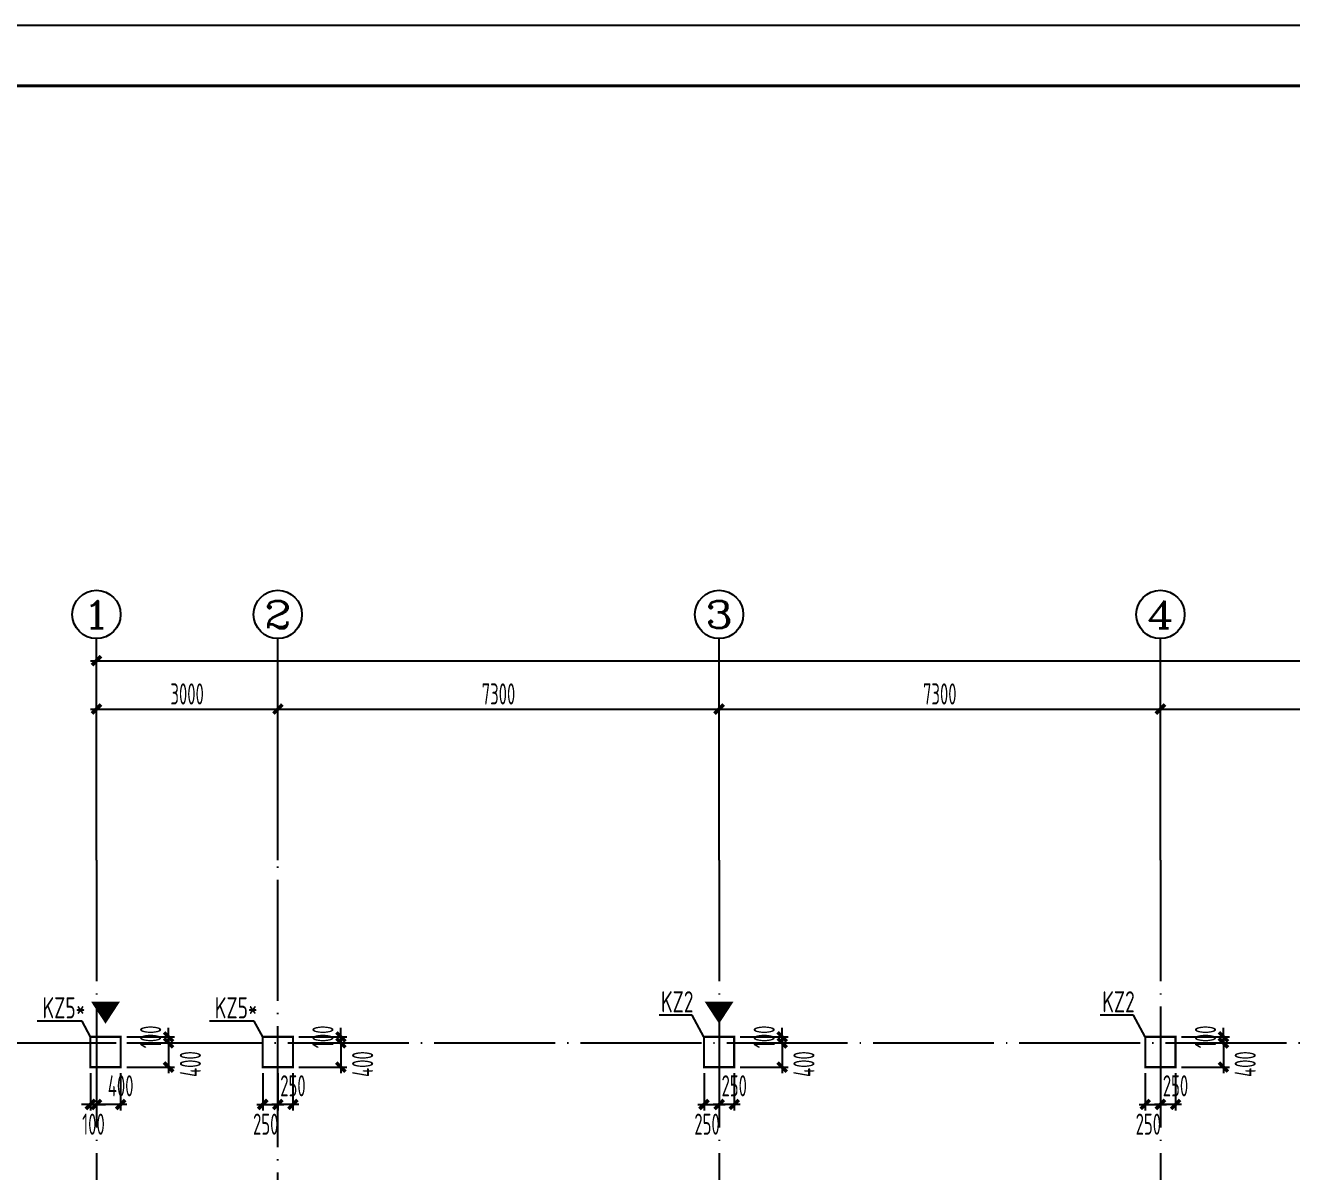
# Model space of a CAD drawing. Extents: x -472319 to -112444, y -516749 to -5704.
# Drawn here: x -418415 to -397467, y -278731 to -259779 of the extents above; entities that cross this region are included whole.
import ezdxf
from ezdxf.enums import TextEntityAlignment as Align

# ---------------------------------------------------------------- set-up
doc = ezdxf.new("R2010")
doc.units = 0
doc.header["$LTSCALE"] = 100
doc.header["$MEASUREMENT"] = 0
doc.linetypes.add('CENTER', pattern=[2, 1.25, -0.25, 0.25, -0.25])
doc.linetypes.add('DOTE', pattern=[2.42, 2, -0.2, 0.02, -0.2])
for name, color, linetype in [('AXIS', 3, 'Continuous'), ('AXIS_TEXT', 7, 'Continuous'), ('DOTE', 1, 'CENTER'), ('FRAME', 3, 'Continuous'), ('TEXT', 7, 'Continuous'), ('填充', 8, 'Continuous'), ('柱', 2, 'Continuous')]:
    doc.layers.add(name, color=color, linetype=linetype)
doc.styles.add('_TCH_AXIS', font='COMPLEX', dxfattribs={"bigfont": 'GBCBIG'})
doc.styles.add('COMPLEX', font='COMPLEX')
doc.styles.add('HZ', font='tssdeng.shx', dxfattribs={"width": 0.6, "height": 350, "bigfont": 'a.shx'})
doc.styles.add('TSSD_Dimension', font='Tssdeng.shx', dxfattribs={"width": 0.7, "bigfont": 'hztxt.shx'})
doc.dimstyles.new('DIMN', dxfattribs={"dimtxt": 350, "dimasz": 150, "dimexe": 100, "dimexo": 100, "dimgap": 75, "dimtad": 1, "dimdec": 0, "dimzin": 0, "dimdsep": 46, "dimtxsty": 'HZ', "dimblk": 'ARCHTICK', "dimcen": 0.09, "dimdle": 100, "dimclrd": 3, "dimclre": 3, "dimclrt": 7, "dimazin": 2, "dimtfac": 1, "dimtdec": 0, "dimtmove": 2, "dimatfit": 3, "dimldrblk": 'ARCHTICK', "dimfxl": 1, "dimtolj": 1, "dimtzin": 0, "dimarcsym": 0})

# ---------------------------------------------------------------- blocks, each defined once
blk = doc.blocks.new('_ArchTick')
at = {"color": 0, "linetype": 'ByBlock', "const_width": 0.4}
blk.add_lwpolyline([(-0.5, -0.5), (0.5, 0.5)], dxfattribs=at)
blk = doc.blocks.new('*D348')
at = {"layer": 'AXIS', "color": 3, "lineweight": -2, "transparency": 16777216}
for p, q in [((-417238, -273483), (-417238, -270983)), ((-414238, -273483), (-414238, -270983)), ((-417338, -271083), (-414138, -271083))]:
    blk.add_line(p, q, dxfattribs=at)
at = {"layer": 'Defpoints', "color": 0, "transparency": 16777216}
for p in [(-414238, -271083), (-417238, -273583), (-414238, -273583)]:
    blk.add_point(p, dxfattribs=at)
at = {"layer": 'AXIS', "color": 3, "lineweight": -2, "transparency": 16777216, "xscale": 150, "yscale": 150, "zscale": 150, "rotation": 180}
blk.add_blockref('_ArchTick', (-417238, -271083), dxfattribs=at)
at = {"layer": 'AXIS', "color": 3, "lineweight": -2, "transparency": 16777216, "xscale": 150, "yscale": 150, "zscale": 150}
blk.add_blockref('_ArchTick', (-414238, -271083), dxfattribs=at)
at = {"layer": 'AXIS', "color": 7, "transparency": 16777216, "insert": (-415738, -270833), "char_height": 350, "attachment_point": 5, "style": 'HZ'}
blk.add_mtext('\\A1;3000', dxfattribs=at)
blk = doc.blocks.new('*D349')
at = {"layer": 'AXIS', "color": 3, "lineweight": -2, "transparency": 16777216}
for p, q in [((-414238, -273483), (-414238, -270983)), ((-406938, -273483), (-406938, -270983)), ((-414338, -271083), (-406838, -271083))]:
    blk.add_line(p, q, dxfattribs=at)
at = {"layer": 'Defpoints', "color": 0, "transparency": 16777216}
for p in [(-406938, -271083), (-414238, -273583), (-406938, -273583)]:
    blk.add_point(p, dxfattribs=at)
at = {"layer": 'AXIS', "color": 3, "lineweight": -2, "transparency": 16777216, "xscale": 150, "yscale": 150, "zscale": 150, "rotation": 180}
blk.add_blockref('_ArchTick', (-414238, -271083), dxfattribs=at)
at = {"layer": 'AXIS', "color": 3, "lineweight": -2, "transparency": 16777216, "xscale": 150, "yscale": 150, "zscale": 150}
blk.add_blockref('_ArchTick', (-406938, -271083), dxfattribs=at)
at = {"layer": 'AXIS', "color": 7, "transparency": 16777216, "insert": (-410588, -270833), "char_height": 350, "attachment_point": 5, "style": 'HZ'}
blk.add_mtext('\\A1;7300', dxfattribs=at)
blk = doc.blocks.new('*D350')
at = {"layer": 'AXIS', "color": 3, "lineweight": -2, "transparency": 16777216}
for p, q in [((-406938, -273483), (-406938, -270983)), ((-399638, -273483), (-399638, -270983)), ((-407038, -271083), (-399538, -271083))]:
    blk.add_line(p, q, dxfattribs=at)
at = {"layer": 'Defpoints', "color": 0, "transparency": 16777216}
for p in [(-399638, -271083), (-406938, -273583), (-399638, -273583)]:
    blk.add_point(p, dxfattribs=at)
at = {"layer": 'AXIS', "color": 3, "lineweight": -2, "transparency": 16777216, "xscale": 150, "yscale": 150, "zscale": 150, "rotation": 180}
blk.add_blockref('_ArchTick', (-406938, -271083), dxfattribs=at)
at = {"layer": 'AXIS', "color": 3, "lineweight": -2, "transparency": 16777216, "xscale": 150, "yscale": 150, "zscale": 150}
blk.add_blockref('_ArchTick', (-399638, -271083), dxfattribs=at)
at = {"layer": 'AXIS', "color": 7, "transparency": 16777216, "insert": (-403288, -270833), "char_height": 350, "attachment_point": 5, "style": 'HZ'}
blk.add_mtext('\\A1;7300', dxfattribs=at)
blk = doc.blocks.new('*D351')
at = {"layer": 'AXIS', "color": 3, "lineweight": -2, "transparency": 16777216}
for p, q in [((-399638, -273483), (-399638, -270983)), ((-392338, -273483), (-392338, -270983)), ((-399738, -271083), (-392238, -271083))]:
    blk.add_line(p, q, dxfattribs=at)
at = {"layer": 'Defpoints', "color": 0, "transparency": 16777216}
for p in [(-392338, -271083), (-399638, -273583), (-392338, -273583)]:
    blk.add_point(p, dxfattribs=at)
at = {"layer": 'AXIS', "color": 3, "lineweight": -2, "transparency": 16777216, "xscale": 150, "yscale": 150, "zscale": 150, "rotation": 180}
blk.add_blockref('_ArchTick', (-399638, -271083), dxfattribs=at)
at = {"layer": 'AXIS', "color": 3, "lineweight": -2, "transparency": 16777216, "xscale": 150, "yscale": 150, "zscale": 150}
blk.add_blockref('_ArchTick', (-392338, -271083), dxfattribs=at)
at = {"layer": 'AXIS', "color": 7, "transparency": 16777216, "insert": (-395988, -270833), "char_height": 350, "attachment_point": 5, "style": 'HZ'}
blk.add_mtext('\\A1;7300', dxfattribs=at)
blk = doc.blocks.new('*D358')
at = {"layer": 'AXIS', "color": 3, "lineweight": -2, "transparency": 16777216}
for p, q in [((-417238, -273483), (-417238, -270183)), ((-357438, -273483), (-357438, -270183)), ((-417338, -270283), (-357338, -270283))]:
    blk.add_line(p, q, dxfattribs=at)
at = {"layer": 'Defpoints', "color": 0, "transparency": 16777216}
for p in [(-357438, -270283), (-417238, -273583), (-357438, -273583)]:
    blk.add_point(p, dxfattribs=at)
at = {"layer": 'AXIS', "color": 3, "lineweight": -2, "transparency": 16777216, "xscale": 150, "yscale": 150, "zscale": 150, "rotation": 180}
blk.add_blockref('_ArchTick', (-417238, -270283), dxfattribs=at)
at = {"layer": 'AXIS', "color": 3, "lineweight": -2, "transparency": 16777216, "xscale": 150, "yscale": 150, "zscale": 150}
blk.add_blockref('_ArchTick', (-357438, -270283), dxfattribs=at)
at = {"layer": 'AXIS', "color": 7, "transparency": 16777216, "insert": (-387338, -270033), "char_height": 350, "attachment_point": 5, "style": 'HZ'}
blk.add_mtext('\\A1;59800', dxfattribs=at)
blk = doc.blocks.new('_AXISO')
blk.add_circle((0, 0), 0.5)
at = {"layer": 'AXIS_TEXT', "style": 'COMPLEX', "width": 1.041667}
blk.add_attdef('A', text='', height=0.56, dxfattribs=at).set_placement((-0.25, -0.28), (0.25, -0.28), align=Align.FIT)
blk = doc.blocks.new('*D430')
at = {"layer": 'Defpoints', "color": 0, "transparency": 16777216}
for p in [(-416838, -276603), (-416838, -277003), (-416045, -277003)]:
    blk.add_point(p, dxfattribs=at)
at = {"layer": '填充', "color": 3, "lineweight": -2, "transparency": 16777216}
for p, q in [((-416045, -276503), (-416045, -277103)), ((-416738, -276603), (-415945, -276603)), ((-416738, -277003), (-415945, -277003))]:
    blk.add_line(p, q, dxfattribs=at)
at = {"layer": '填充', "color": 3, "lineweight": -2, "transparency": 16777216, "xscale": 150, "yscale": 150, "zscale": 150}
for p, rotation in [((-416045, -276603), 90), ((-416045, -277003), 270)]:
    blk.add_blockref('_ArchTick', p, dxfattribs=dict(at, rotation=rotation))
at = {"layer": '填充', "color": 7, "transparency": 16777216, "insert": (-415685, -276953), "char_height": 350, "attachment_point": 5, "rotation": 90, "style": 'HZ'}
blk.add_mtext('\\A1;400', dxfattribs=at)
blk = doc.blocks.new('*D431')
at = {"layer": 'Defpoints', "color": 0, "transparency": 16777216}
for p in [(-416838, -276503), (-416045, -276503), (-416838, -276603)]:
    blk.add_point(p, dxfattribs=at)
at = {"layer": '填充', "color": 3, "lineweight": -2, "transparency": 16777216}
for p, q in [((-416738, -276503), (-415945, -276503)), ((-416045, -276503), (-416045, -276353)), ((-416045, -276603), (-416045, -276503)), ((-416738, -276603), (-415945, -276603)), ((-416045, -276603), (-416045, -276753))]:
    blk.add_line(p, q, dxfattribs=at)
at = {"layer": '填充', "color": 3, "lineweight": -2, "transparency": 16777216, "xscale": 150, "yscale": 150, "zscale": 150}
for p, rotation in [((-416045, -276503), 270), ((-416045, -276603), 90)]:
    blk.add_blockref('_ArchTick', p, dxfattribs=dict(at, rotation=rotation))
at = {"layer": '填充', "color": 7, "transparency": 16777216, "insert": (-416342, -276503), "char_height": 350, "attachment_point": 5, "rotation": 90, "style": 'HZ'}
blk.add_mtext('\\A1;100', dxfattribs=at)
blk = doc.blocks.new('*D432')
at = {"layer": 'Defpoints', "color": 0, "transparency": 16777216}
for p in [(-417338, -277003), (-417238, -277003), (-417238, -277620)]:
    blk.add_point(p, dxfattribs=at)
at = {"layer": '填充', "color": 3, "lineweight": -2, "transparency": 16777216}
for p, q in [((-417338, -277103), (-417338, -277720)), ((-417238, -277103), (-417238, -277720)), ((-417338, -277620), (-417488, -277620)), ((-417338, -277620), (-417238, -277620)), ((-417238, -277620), (-417088, -277620))]:
    blk.add_line(p, q, dxfattribs=at)
at = {"layer": '填充', "color": 3, "lineweight": -2, "transparency": 16777216, "xscale": 150, "yscale": 150, "zscale": 150}
blk.add_blockref('_ArchTick', (-417338, -277620), dxfattribs=at)
at = {"layer": '填充', "color": 3, "lineweight": -2, "transparency": 16777216, "xscale": 150, "yscale": 150, "zscale": 150, "rotation": 180}
blk.add_blockref('_ArchTick', (-417238, -277620), dxfattribs=at)
at = {"layer": '填充', "color": 7, "transparency": 16777216, "insert": (-417288, -277946), "char_height": 350, "attachment_point": 5, "style": 'HZ'}
blk.add_mtext('\\A1;100', dxfattribs=at)
blk = doc.blocks.new('*D433')
at = {"layer": 'Defpoints', "color": 0, "transparency": 16777216}
for p in [(-417238, -277003), (-416838, -277003), (-417238, -277620)]:
    blk.add_point(p, dxfattribs=at)
at = {"layer": '填充', "color": 3, "lineweight": -2, "transparency": 16777216}
for p, q in [((-417238, -277103), (-417238, -277720)), ((-416838, -277103), (-416838, -277720)), ((-416738, -277620), (-417338, -277620))]:
    blk.add_line(p, q, dxfattribs=at)
at = {"layer": '填充', "color": 3, "lineweight": -2, "transparency": 16777216, "xscale": 150, "yscale": 150, "zscale": 150, "rotation": 180}
blk.add_blockref('_ArchTick', (-417238, -277620), dxfattribs=at)
at = {"layer": '填充', "color": 3, "lineweight": -2, "transparency": 16777216, "xscale": 150, "yscale": 150, "zscale": 150}
blk.add_blockref('_ArchTick', (-416838, -277620), dxfattribs=at)
at = {"layer": '填充', "color": 7, "transparency": 16777216, "insert": (-416838, -277312), "char_height": 350, "attachment_point": 5, "style": 'HZ'}
blk.add_mtext('\\A1;400', dxfattribs=at)
blk = doc.blocks.new('*D434')
at = {"layer": 'Defpoints', "color": 0, "transparency": 16777216}
for p in [(-413988, -276603), (-413988, -277003), (-413195, -277003)]:
    blk.add_point(p, dxfattribs=at)
at = {"layer": '填充', "color": 3, "lineweight": -2, "transparency": 16777216}
for p, q in [((-413195, -276503), (-413195, -277103)), ((-413888, -276603), (-413095, -276603)), ((-413888, -277003), (-413095, -277003))]:
    blk.add_line(p, q, dxfattribs=at)
at = {"layer": '填充', "color": 3, "lineweight": -2, "transparency": 16777216, "xscale": 150, "yscale": 150, "zscale": 150}
for p, rotation in [((-413195, -276603), 90), ((-413195, -277003), 270)]:
    blk.add_blockref('_ArchTick', p, dxfattribs=dict(at, rotation=rotation))
at = {"layer": '填充', "color": 7, "transparency": 16777216, "insert": (-412835, -276953), "char_height": 350, "attachment_point": 5, "rotation": 90, "style": 'HZ'}
blk.add_mtext('\\A1;400', dxfattribs=at)
blk = doc.blocks.new('*D435')
at = {"layer": 'Defpoints', "color": 0, "transparency": 16777216}
for p in [(-413988, -276503), (-413195, -276503), (-413988, -276603)]:
    blk.add_point(p, dxfattribs=at)
at = {"layer": '填充', "color": 3, "lineweight": -2, "transparency": 16777216}
for p, q in [((-413888, -276503), (-413095, -276503)), ((-413195, -276503), (-413195, -276353)), ((-413195, -276603), (-413195, -276503)), ((-413888, -276603), (-413095, -276603)), ((-413195, -276603), (-413195, -276753))]:
    blk.add_line(p, q, dxfattribs=at)
at = {"layer": '填充', "color": 3, "lineweight": -2, "transparency": 16777216, "xscale": 150, "yscale": 150, "zscale": 150}
for p, rotation in [((-413195, -276503), 270), ((-413195, -276603), 90)]:
    blk.add_blockref('_ArchTick', p, dxfattribs=dict(at, rotation=rotation))
at = {"layer": '填充', "color": 7, "transparency": 16777216, "insert": (-413492, -276503), "char_height": 350, "attachment_point": 5, "rotation": 90, "style": 'HZ'}
blk.add_mtext('\\A1;100', dxfattribs=at)
blk = doc.blocks.new('*D436')
at = {"layer": 'Defpoints', "color": 0, "transparency": 16777216}
for p in [(-414488, -277003), (-414238, -277003), (-414238, -277620)]:
    blk.add_point(p, dxfattribs=at)
at = {"layer": '填充', "color": 3, "lineweight": -2, "transparency": 16777216}
for p, q in [((-414488, -277103), (-414488, -277720)), ((-414238, -277103), (-414238, -277720)), ((-414588, -277620), (-414138, -277620))]:
    blk.add_line(p, q, dxfattribs=at)
at = {"layer": '填充', "color": 3, "lineweight": -2, "transparency": 16777216, "xscale": 150, "yscale": 150, "zscale": 150, "rotation": 180}
blk.add_blockref('_ArchTick', (-414488, -277620), dxfattribs=at)
at = {"layer": '填充', "color": 3, "lineweight": -2, "transparency": 16777216, "xscale": 150, "yscale": 150, "zscale": 150}
blk.add_blockref('_ArchTick', (-414238, -277620), dxfattribs=at)
at = {"layer": '填充', "color": 7, "transparency": 16777216, "insert": (-414438, -277946), "char_height": 350, "attachment_point": 5, "style": 'HZ'}
blk.add_mtext('\\A1;250', dxfattribs=at)
blk = doc.blocks.new('*D437')
at = {"layer": 'Defpoints', "color": 0, "transparency": 16777216}
for p in [(-414238, -277003), (-413988, -277003), (-414238, -277620)]:
    blk.add_point(p, dxfattribs=at)
at = {"layer": '填充', "color": 3, "lineweight": -2, "transparency": 16777216}
for p, q in [((-414238, -277103), (-414238, -277720)), ((-413988, -277103), (-413988, -277720)), ((-413888, -277620), (-414338, -277620))]:
    blk.add_line(p, q, dxfattribs=at)
at = {"layer": '填充', "color": 3, "lineweight": -2, "transparency": 16777216, "xscale": 150, "yscale": 150, "zscale": 150, "rotation": 180}
blk.add_blockref('_ArchTick', (-414238, -277620), dxfattribs=at)
at = {"layer": '填充', "color": 3, "lineweight": -2, "transparency": 16777216, "xscale": 150, "yscale": 150, "zscale": 150}
blk.add_blockref('_ArchTick', (-413988, -277620), dxfattribs=at)
at = {"layer": '填充', "color": 7, "transparency": 16777216, "insert": (-413988, -277312), "char_height": 350, "attachment_point": 5, "style": 'HZ'}
blk.add_mtext('\\A1;250', dxfattribs=at)
blk = doc.blocks.new('*D446')
at = {"layer": 'Defpoints', "color": 0, "transparency": 16777216}
for p in [(-406688, -276603), (-406688, -277003), (-405895, -277003)]:
    blk.add_point(p, dxfattribs=at)
at = {"layer": '填充', "color": 3, "lineweight": -2, "transparency": 16777216}
for p, q in [((-405895, -276503), (-405895, -277103)), ((-406588, -276603), (-405795, -276603)), ((-406588, -277003), (-405795, -277003))]:
    blk.add_line(p, q, dxfattribs=at)
at = {"layer": '填充', "color": 3, "lineweight": -2, "transparency": 16777216, "xscale": 150, "yscale": 150, "zscale": 150}
for p, rotation in [((-405895, -276603), 90), ((-405895, -277003), 270)]:
    blk.add_blockref('_ArchTick', p, dxfattribs=dict(at, rotation=rotation))
at = {"layer": '填充', "color": 7, "transparency": 16777216, "insert": (-405535, -276953), "char_height": 350, "attachment_point": 5, "rotation": 90, "style": 'HZ'}
blk.add_mtext('\\A1;400', dxfattribs=at)
blk = doc.blocks.new('*D447')
at = {"layer": 'Defpoints', "color": 0, "transparency": 16777216}
for p in [(-406688, -276503), (-405895, -276503), (-406688, -276603)]:
    blk.add_point(p, dxfattribs=at)
at = {"layer": '填充', "color": 3, "lineweight": -2, "transparency": 16777216}
for p, q in [((-406588, -276503), (-405795, -276503)), ((-405895, -276503), (-405895, -276353)), ((-405895, -276603), (-405895, -276503)), ((-406588, -276603), (-405795, -276603)), ((-405895, -276603), (-405895, -276753))]:
    blk.add_line(p, q, dxfattribs=at)
at = {"layer": '填充', "color": 3, "lineweight": -2, "transparency": 16777216, "xscale": 150, "yscale": 150, "zscale": 150}
for p, rotation in [((-405895, -276503), 270), ((-405895, -276603), 90)]:
    blk.add_blockref('_ArchTick', p, dxfattribs=dict(at, rotation=rotation))
at = {"layer": '填充', "color": 7, "transparency": 16777216, "insert": (-406192, -276503), "char_height": 350, "attachment_point": 5, "rotation": 90, "style": 'HZ'}
blk.add_mtext('\\A1;100', dxfattribs=at)
blk = doc.blocks.new('*D448')
at = {"layer": 'Defpoints', "color": 0, "transparency": 16777216}
for p in [(-407188, -277003), (-406938, -277003), (-406938, -277620)]:
    blk.add_point(p, dxfattribs=at)
at = {"layer": '填充', "color": 3, "lineweight": -2, "transparency": 16777216}
for p, q in [((-407188, -277103), (-407188, -277720)), ((-406938, -277103), (-406938, -277720)), ((-407288, -277620), (-406838, -277620))]:
    blk.add_line(p, q, dxfattribs=at)
at = {"layer": '填充', "color": 3, "lineweight": -2, "transparency": 16777216, "xscale": 150, "yscale": 150, "zscale": 150, "rotation": 180}
blk.add_blockref('_ArchTick', (-407188, -277620), dxfattribs=at)
at = {"layer": '填充', "color": 3, "lineweight": -2, "transparency": 16777216, "xscale": 150, "yscale": 150, "zscale": 150}
blk.add_blockref('_ArchTick', (-406938, -277620), dxfattribs=at)
at = {"layer": '填充', "color": 7, "transparency": 16777216, "insert": (-407138, -277946), "char_height": 350, "attachment_point": 5, "style": 'HZ'}
blk.add_mtext('\\A1;250', dxfattribs=at)
blk = doc.blocks.new('*D449')
at = {"layer": 'Defpoints', "color": 0, "transparency": 16777216}
for p in [(-406938, -277003), (-406688, -277003), (-406938, -277620)]:
    blk.add_point(p, dxfattribs=at)
at = {"layer": '填充', "color": 3, "lineweight": -2, "transparency": 16777216}
for p, q in [((-406938, -277103), (-406938, -277720)), ((-406688, -277103), (-406688, -277720)), ((-406588, -277620), (-407038, -277620))]:
    blk.add_line(p, q, dxfattribs=at)
at = {"layer": '填充', "color": 3, "lineweight": -2, "transparency": 16777216, "xscale": 150, "yscale": 150, "zscale": 150, "rotation": 180}
blk.add_blockref('_ArchTick', (-406938, -277620), dxfattribs=at)
at = {"layer": '填充', "color": 3, "lineweight": -2, "transparency": 16777216, "xscale": 150, "yscale": 150, "zscale": 150}
blk.add_blockref('_ArchTick', (-406688, -277620), dxfattribs=at)
at = {"layer": '填充', "color": 7, "transparency": 16777216, "insert": (-406688, -277312), "char_height": 350, "attachment_point": 5, "style": 'HZ'}
blk.add_mtext('\\A1;250', dxfattribs=at)
blk = doc.blocks.new('*D458')
at = {"layer": 'Defpoints', "color": 0, "transparency": 16777216}
for p in [(-399388, -276603), (-399388, -277003), (-398595, -277003)]:
    blk.add_point(p, dxfattribs=at)
at = {"layer": '填充', "color": 3, "lineweight": -2, "transparency": 16777216}
for p, q in [((-398595, -276503), (-398595, -277103)), ((-399288, -276603), (-398495, -276603)), ((-399288, -277003), (-398495, -277003))]:
    blk.add_line(p, q, dxfattribs=at)
at = {"layer": '填充', "color": 3, "lineweight": -2, "transparency": 16777216, "xscale": 150, "yscale": 150, "zscale": 150}
for p, rotation in [((-398595, -276603), 90), ((-398595, -277003), 270)]:
    blk.add_blockref('_ArchTick', p, dxfattribs=dict(at, rotation=rotation))
at = {"layer": '填充', "color": 7, "transparency": 16777216, "insert": (-398235, -276953), "char_height": 350, "attachment_point": 5, "rotation": 90, "style": 'HZ'}
blk.add_mtext('\\A1;400', dxfattribs=at)
blk = doc.blocks.new('*D459')
at = {"layer": 'Defpoints', "color": 0, "transparency": 16777216}
for p in [(-399388, -276503), (-398595, -276503), (-399388, -276603)]:
    blk.add_point(p, dxfattribs=at)
at = {"layer": '填充', "color": 3, "lineweight": -2, "transparency": 16777216}
for p, q in [((-399288, -276503), (-398495, -276503)), ((-398595, -276503), (-398595, -276353)), ((-398595, -276603), (-398595, -276503)), ((-399288, -276603), (-398495, -276603)), ((-398595, -276603), (-398595, -276753))]:
    blk.add_line(p, q, dxfattribs=at)
at = {"layer": '填充', "color": 3, "lineweight": -2, "transparency": 16777216, "xscale": 150, "yscale": 150, "zscale": 150}
for p, rotation in [((-398595, -276503), 270), ((-398595, -276603), 90)]:
    blk.add_blockref('_ArchTick', p, dxfattribs=dict(at, rotation=rotation))
at = {"layer": '填充', "color": 7, "transparency": 16777216, "insert": (-398892, -276503), "char_height": 350, "attachment_point": 5, "rotation": 90, "style": 'HZ'}
blk.add_mtext('\\A1;100', dxfattribs=at)
blk = doc.blocks.new('*D460')
at = {"layer": 'Defpoints', "color": 0, "transparency": 16777216}
for p in [(-399888, -277003), (-399638, -277003), (-399638, -277620)]:
    blk.add_point(p, dxfattribs=at)
at = {"layer": '填充', "color": 3, "lineweight": -2, "transparency": 16777216}
for p, q in [((-399888, -277103), (-399888, -277720)), ((-399638, -277103), (-399638, -277720)), ((-399988, -277620), (-399538, -277620))]:
    blk.add_line(p, q, dxfattribs=at)
at = {"layer": '填充', "color": 3, "lineweight": -2, "transparency": 16777216, "xscale": 150, "yscale": 150, "zscale": 150, "rotation": 180}
blk.add_blockref('_ArchTick', (-399888, -277620), dxfattribs=at)
at = {"layer": '填充', "color": 3, "lineweight": -2, "transparency": 16777216, "xscale": 150, "yscale": 150, "zscale": 150}
blk.add_blockref('_ArchTick', (-399638, -277620), dxfattribs=at)
at = {"layer": '填充', "color": 7, "transparency": 16777216, "insert": (-399838, -277946), "char_height": 350, "attachment_point": 5, "style": 'HZ'}
blk.add_mtext('\\A1;250', dxfattribs=at)
blk = doc.blocks.new('*D461')
at = {"layer": 'Defpoints', "color": 0, "transparency": 16777216}
for p in [(-399638, -277003), (-399388, -277003), (-399638, -277620)]:
    blk.add_point(p, dxfattribs=at)
at = {"layer": '填充', "color": 3, "lineweight": -2, "transparency": 16777216}
for p, q in [((-399638, -277103), (-399638, -277720)), ((-399388, -277103), (-399388, -277720)), ((-399288, -277620), (-399738, -277620))]:
    blk.add_line(p, q, dxfattribs=at)
at = {"layer": '填充', "color": 3, "lineweight": -2, "transparency": 16777216, "xscale": 150, "yscale": 150, "zscale": 150, "rotation": 180}
blk.add_blockref('_ArchTick', (-399638, -277620), dxfattribs=at)
at = {"layer": '填充', "color": 3, "lineweight": -2, "transparency": 16777216, "xscale": 150, "yscale": 150, "zscale": 150}
blk.add_blockref('_ArchTick', (-399388, -277620), dxfattribs=at)
at = {"layer": '填充', "color": 7, "transparency": 16777216, "insert": (-399388, -277312), "char_height": 350, "attachment_point": 5, "style": 'HZ'}
blk.add_mtext('\\A1;250', dxfattribs=at)
blk = doc.blocks.new('A$C20674F94')
at = {"layer": 'FRAME'}
for p, q in [((84100, 59400), (0, 59400)), ((83100, 58400), (2500, 58400))]:
    blk.add_line(p, q, dxfattribs=at)
at = {"layer": 'FRAME', "const_width": 50}
blk.add_lwpolyline([(2500, 58400), (83100, 58400), (83100, 1000), (2500, 1000), (2500, 58400)], dxfattribs=at)

msp = doc.modelspace()

# ---------------------------------------------------------------- linework, layer by layer
for points in [[(-417088.328, -275918.89, 480, 0, 0), (-417088.328, -276286.09, 0, 0, 0), (-417088.328, -276286.09, 0, 0, 0)], [(-406938.328, -275918.89, 480, 0, 0), (-406938.328, -276286.09, 0, 0, 0), (-406938.328, -276286.09, 0, 0, 0)]]:
    msp.add_lwpolyline(points, format="xyseb")
at = {"layer": 'AXIS'}
for p, q in [((-417238.328, -273583.242), (-417238.328, -269918.947)), ((-414238.328, -273583.242), (-414238.328, -269918.947)), ((-406938.328, -273583.242), (-406938.328, -269918.947)), ((-399638.328, -273583.242), (-399638.328, -269918.947))]:
    msp.add_line(p, q, dxfattribs=at)
at = {"layer": 'DOTE', "linetype": 'DOTE', "ltscale": 10}
for p, q in [((-417238.328, -273583.242), (-417238.328, -292846.782)), ((-414238.328, -292846.782), (-414238.328, -273583.242)), ((-406938.328, -273583.242), (-406938.328, -292846.782)), ((-399638.328, -273583.242), (-399638.328, -292846.782)), ((-418912.147, -276602.89), (-355619.518, -276602.89))]:
    msp.add_line(p, q, dxfattribs=at)
at = {"layer": 'TEXT'}
for p, q in [((-417476.828, -276244.98), (-418220.783, -276244.98)), ((-417338.328, -276502.89), (-417476.828, -276244.98)), ((-414626.828, -276244.98), (-415370.783, -276244.98)), ((-414488.328, -276502.89), (-414626.828, -276244.98)), ((-407381.828, -276145.98), (-407932.283, -276145.98)), ((-407188.328, -276502.89), (-407381.828, -276145.98)), ((-400081.828, -276145.98), (-400632.283, -276145.98)), ((-399888.328, -276502.89), (-400081.828, -276145.98))]:
    msp.add_line(p, q, dxfattribs=at)
at = {"layer": '柱', "const_width": 35}
for points in [[(-417338.328, -276502.89), (-416838.328, -276502.89), (-416838.328, -277002.89), (-417338.328, -277002.89)], [(-417338.328, -277002.89), (-416838.328, -277002.89), (-416838.328, -276502.89), (-417338.328, -276502.89)], [(-414488.328, -276502.89), (-413988.328, -276502.89), (-413988.328, -277002.89), (-414488.328, -277002.89)], [(-414488.328, -277002.89), (-413988.328, -277002.89), (-413988.328, -276502.89), (-414488.328, -276502.89)], [(-407188.328, -276502.89), (-406688.328, -276502.89), (-406688.328, -277002.89), (-407188.328, -277002.89)], [(-407188.328, -276502.89), (-406688.328, -276502.89), (-406688.328, -277002.89), (-407188.328, -277002.89)], [(-399888.328, -276502.89), (-399388.328, -276502.89), (-399388.328, -277002.89), (-399888.328, -277002.89)], [(-399888.328, -276502.89), (-399388.328, -276502.89), (-399388.328, -277002.89), (-399888.328, -277002.89)]]:
    msp.add_lwpolyline(points, close=True, dxfattribs=at)

# ---------------------------------------------------------------- block references
at = {"layer": 'AXIS'}
ref = msp.add_blockref('_AXISO', (-417238.328, -269518.947), dxfattribs=dict(at, xscale=800, yscale=800, zscale=800))
ref.add_attrib('A', '1', dxfattribs={"layer": 'AXIS_TEXT', "height": 452.548, "style": '_TCH_AXIS', "width": 2.333333}).set_placement((-417464.602, -269745.221), (-417012.054, -269745.221), align=Align.FIT)
ref = msp.add_blockref('_AXISO', (-414238.328, -269518.947), dxfattribs=dict(at, xscale=800, yscale=800, zscale=800))
ref.add_attrib('A', '2', dxfattribs={"layer": 'AXIS_TEXT', "height": 452.548, "style": '_TCH_AXIS', "width": 1.5}).set_placement((-414464.602, -269745.221), (-414012.054, -269745.221), align=Align.FIT)
ref = msp.add_blockref('_AXISO', (-406938.328, -269518.947), dxfattribs=dict(at, xscale=800, yscale=800, zscale=800))
ref.add_attrib('A', '3', dxfattribs={"layer": 'AXIS_TEXT', "height": 452.548, "style": '_TCH_AXIS', "width": 1.5}).set_placement((-407164.602, -269745.221), (-406712.054, -269745.221), align=Align.FIT)
ref = msp.add_blockref('_AXISO', (-399638.328, -269518.947), dxfattribs=dict(at, xscale=800, yscale=800, zscale=800))
ref.add_attrib('A', '4', dxfattribs={"layer": 'AXIS_TEXT', "height": 452.548, "style": '_TCH_AXIS', "width": 1.3125}).set_placement((-399864.602, -269745.221), (-399412.054, -269745.221), align=Align.FIT)
at = {"layer": '填充'}
msp.add_blockref('A$C20674F94', (-426539.499, -319178.5), dxfattribs=at)

# ---------------------------------------------------------------- texts
at = {"layer": 'TEXT', "style": 'TSSD_Dimension', "width": 0.7}
for s, p in [('KZ5*', (-418130.452, -276196.789)), ('KZ5*', (-415280.452, -276196.789)), ('KZ2', (-407899.952, -276097.789)), ('KZ2', (-400599.952, -276097.789))]:
    msp.add_text(s, height=350, dxfattribs=at).set_placement(p)

# ---------------------------------------------------------------- dimensions: what is measured, and where the dimension line sits
at = {"layer": 'AXIS'}
for p1, p2, distance, picture, middle in [((-417238.328, -273583.242), (-357438.328, -273583.242), 3300, '*D358', (-387338.328, -270033.242)), ((-417238.328, -273583.242), (-414238.328, -273583.242), 2500, '*D348', (-415738.328, -270833.242)), ((-414238.328, -273583.242), (-406938.328, -273583.242), 2500, '*D349', (-410588.328, -270833.242)), ((-406938.328, -273583.242), (-399638.328, -273583.242), 2500, '*D350', (-403288.328, -270833.242)), ((-399638.328, -273583.242), (-392338.328, -273583.242), 2500, '*D351', (-395988.328, -270833.242))]:
    dim = msp.add_aligned_dim(p1=p1, p2=p2, distance=distance, dimstyle='DIMN', dxfattribs=at)
    dim.commit()
    dim.dimension.update_dxf_attribs({"geometry": picture, "text_midpoint": middle})
at = {"layer": '填充', "color": 7}
for base, p1, p2, picture, middle in [((-416045, -276502.89), (-416838.328, -276602.89), (-416838.328, -276502.89), '*D431', (-416341.664, -276502.89)), ((-413195, -276502.89), (-413988.328, -276602.89), (-413988.328, -276502.89), '*D435', (-413491.664, -276502.89)), ((-405895, -276502.89), (-406688.328, -276602.89), (-406688.328, -276502.89), '*D447', (-406191.664, -276502.89)), ((-398595, -276502.89), (-399388.328, -276602.89), (-399388.328, -276502.89), '*D459', (-398891.664, -276502.89)), ((-416045, -277002.89), (-416838.328, -276602.89), (-416838.328, -277002.89), '*D430', (-415685.5, -276952.89)), ((-413195, -277002.89), (-413988.328, -276602.89), (-413988.328, -277002.89), '*D434', (-412835.5, -276952.89)), ((-405895, -277002.89), (-406688.328, -276602.89), (-406688.328, -277002.89), '*D446', (-405535.5, -276952.89)), ((-398595, -277002.89), (-399388.328, -276602.89), (-399388.328, -277002.89), '*D458', (-398235.5, -276952.89))]:
    dim = msp.add_linear_dim(base=base, p1=p1, p2=p2, angle=90, dimstyle='DIMN', override={"dimfxl": 100}, dxfattribs=at)
    dim.commit()
    dim.dimension.update_dxf_attribs({"geometry": picture, "text_midpoint": middle, "dimtype": 160})
for base, p1, p2, picture, middle in [((-417238.328, -277620), (-417338.328, -277002.89), (-417238.328, -277002.89), '*D432', (-417288.328, -277946)), ((-417238.328, -277620), (-416838.328, -277002.89), (-417238.328, -277002.89), '*D433', (-416838.328, -277312)), ((-414238.328, -277620), (-414488.328, -277002.89), (-414238.328, -277002.89), '*D436', (-414438.328, -277946)), ((-414238.328, -277620), (-413988.328, -277002.89), (-414238.328, -277002.89), '*D437', (-413988.328, -277312)), ((-406938.328, -277620), (-407188.328, -277002.89), (-406938.328, -277002.89), '*D448', (-407138.328, -277946)), ((-406938.328, -277620), (-406688.328, -277002.89), (-406938.328, -277002.89), '*D449', (-406688.328, -277312)), ((-399638.328, -277620), (-399888.328, -277002.89), (-399638.328, -277002.89), '*D460', (-399838.328, -277946)), ((-399638.328, -277620), (-399388.328, -277002.89), (-399638.328, -277002.89), '*D461', (-399388.328, -277312))]:
    dim = msp.add_linear_dim(base=base, p1=p1, p2=p2, dimstyle='DIMN', override={"dimfxl": 100}, dxfattribs=at)
    dim.commit()
    dim.dimension.update_dxf_attribs({"geometry": picture, "text_midpoint": middle, "dimtype": 160})

doc.saveas('drawing.dxf')
